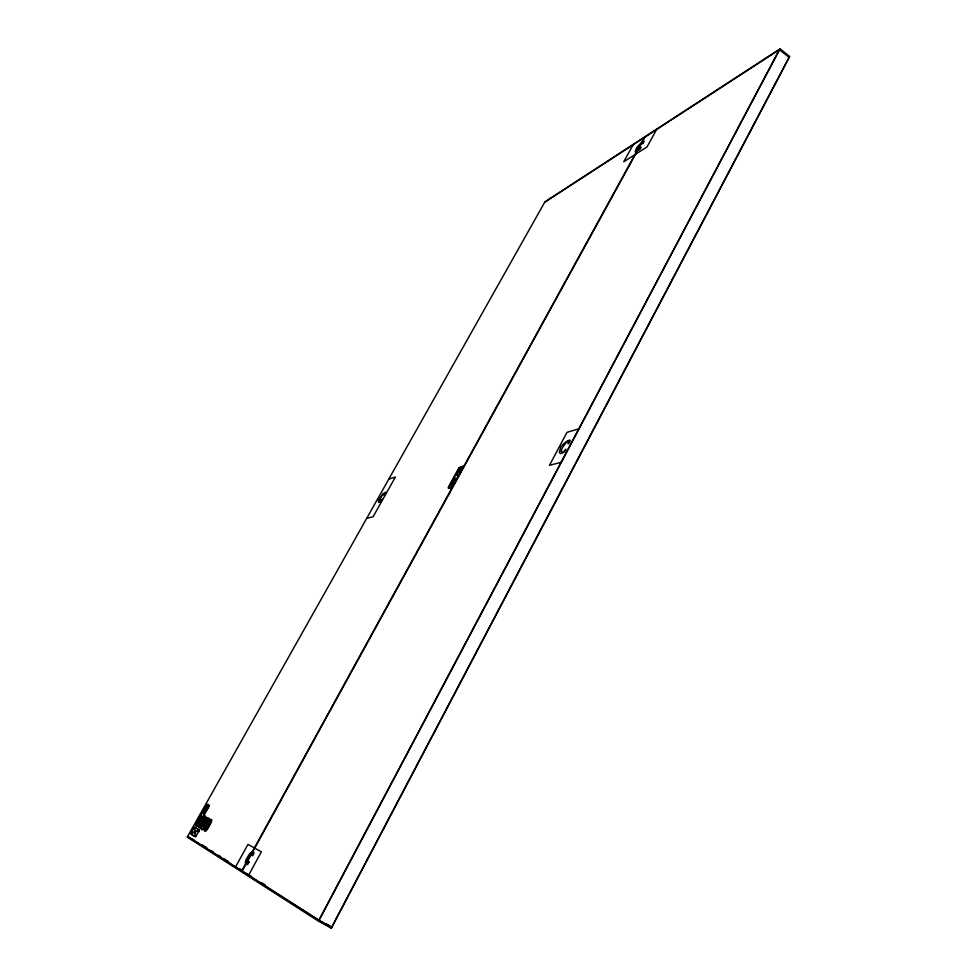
<?xml version="1.0" encoding="UTF-8"?>
<svg xmlns="http://www.w3.org/2000/svg" width="977" height="977" viewBox="0 0 977 977"><rect width="100%" height="100%" fill="white"/><g stroke="black" fill="none" stroke-linecap="round" stroke-linejoin="round"><path stroke-width="1.47" d="M203.448 818.824L204.291 818.396M200.737 823.464L201.396 823.232L200.029 824.844M203.741 826.982L204.303 823.074L207.344 820.57L206.098 819.874L202.508 826.261L203.741 826.982L207.344 820.57M454.598 481.295L454.72 480.476L453.694 482.394M454.842 479.658L454.964 478.852L454.073 479.866M454.928 479.56L455.062 478.657M455.16 480.037L453.731 482.638M455.209 479.182L455.465 477.936L454.085 479.792M451.692 484.018L451.423 485.276L452.693 483.749M451.74 483.163L453.169 480.574M452.058 483.542L451.826 484.543L452.827 483.334M452.082 482.833L452.217 481.93M195.718 824.429L197.488 825.907L198.099 825.26M202.935 822.28L200.761 825.406L201.054 824.796M200.896 825.052L201.201 824.026M203.46 818.934L202.227 821.071L203.155 818.799M204.352 818.323L202.825 820.509L203.631 818.726M203.399 821.388L203.802 820.179L202.386 822.732L203.057 822.097M203.912 829.229L206.123 830.523L211.936 819.776L209.444 819.129L203.802 829.058M201.14 827.604L203.314 828.875L209.115 818.286L206.623 817.59L200.92 827.678M200.468 820.24L200.883 818.885L199.503 821.388M200.932 818.103L201.665 816.345M201.323 817.615L201.763 816.161L200.725 817.395M198.172 821.926L197.659 823.464L198.697 822.231M198.478 820.802L199.919 818.237M198.49 821.523L198.062 822.732L198.881 821.742M198.734 820.582L199.858 818.567M203.448 821.327L203.069 822.133M203.973 829.082C204.706 837.106 211.814 821.083 211.569 821.217M208.785 806.22L206.574 805.097L195.998 823.819C193.727 825.431 198.087 827.837 198.197 825.101L208.944 806.233M200.651 822.744L200.041 825.052M211.459 821.083C209.005 815.319 205.243 827.104 204.205 828.606M208.602 819.52L208.748 818.799L206.33 818.274M208.712 806.367C210.617 804.779 206.428 803.155 206.171 805.475L195.51 824.515M191.101 832.563C190.246 834.248 195.559 837.997 196.487 835.469M463.257 467.03L463.354 466.371L459.3 467.812M198.746 831.451C200.016 829.583 194.46 826.224 193.495 828.288M191.174 832.404L190.625 833.833L195.522 836.862L198.661 831.61M194.325 840.147L187.706 836.568L318.807 920.285L331.606 927.185L789.025 57.338L779.353 49.68L544.885 202.154M331.423 928.15L789.734 56.519L780.049 48.85L544.91 201.873L187.266 837.045L318.612 921.25L331.423 928.15L196.536 842.064L187.266 837.045M318.807 920.285L779.353 49.68M318.612 921.25L780.049 48.85M208.822 806.489L198.319 825.174M198.783 831.683L199.345 830.047L194.35 827.079L191.26 832.245M201.299 826.908C199.967 836.459 210.922 819.349 208.712 819.654M205.756 818.372C206.538 808.406 193.067 830.438 200.92 826.689M191.004 832.428L193.275 828.374M248.5 875.38L261.384 851.822L247.975 844.372L235.481 867.075M656.556 129.538L647.018 146.965L623.753 161.755L633.096 144.791M644.344 137.476L241.71 871.057L251.59 876.43M242.04 871.264L644.93 137.098M203.216 813.585L206.99 806.88L205.243 808.822M203.253 816.992L198.038 826.518L199.882 828.069L205.952 817.554L204.083 816.259L203.46 816.906M200.615 822.756L201.812 821.278M458.982 468.264L448.516 487.584L452.583 486.338M453.243 485.667L452.742 486.436M200.432 823.99L201.494 822.341M458.958 467.983L448.528 486.9C446.66 489.843 452.901 487.743 452.998 485.728L463.806 465.919L459.129 467.739M458.702 470.67L461.01 468.85L455.941 475.604L457.786 475.091M208.223 822.194L209.102 820.949M206.037 826.078L209.53 821.12M209.933 821.339L204.987 828.362M205.378 828.594L210.324 821.559M205.781 828.826L210.324 822.353M206.171 829.058L208.199 826.176M201.506 824.588L202.63 822.561M452.302 481.905L453.181 480.892M200.541 817.871L201.36 816.894M199.564 821.046L200.358 820.167M389.005 479.023L395.404 477.057L373.092 516.76L366.912 518.262M578.775 428.83L567.002 432.335L549.477 465.308L561.042 462.353M202.715 813.316L203.704 813.853M202.007 844.787L207.051 847.999M210.837 850.405L213.365 852.005M218.408 855.217L220.924 856.817M223.452 858.417L228.496 861.629M239.841 868.846L242.369 870.446M261.689 882.732L265.5 885.162M326.526 923.949L331.606 927.185M201.299 821.657L201.885 821.181L201.409 822.329M252.97 852.823C249.611 859.687 256.609 852.64 252.64 851.419L249.831 853.422L246.68 858.502A6.387 1.624 -61.4 0 0 245.374 862.093L245.52 864.376L247.645 864.523L249.245 861.726L246.522 863.9L247.303 859.858L251.138 853.422L252.97 852.823M561.323 451.459C562.386 455.624 568.541 444.303 564.462 451.911L560.639 453.694L559.406 452.607A6.729 2.027 -56.1 0 1 560.151 449.567C559.772 444.327 575.771 434.765 568.211 443.949C570.458 436.23 560.7 448.358 561.323 451.459M643.122 142.239L642.597 143.79C648.301 136.243 635.905 146.623 635.783 150.067A5.459 1.221 -53.8 0 0 635.331 151.948L639.801 149.469L641.034 147.307L636.992 150.861L639.63 145.317L643.122 142.239M384.816 493.336L384.046 495.376L385.939 492.261L383.008 493.703L379.174 499.223A4.946 1.099 -57.5 0 0 378.343 501.531C378.795 505.5 386.44 494.435 379.735 501.677C379.186 499.332 382.459 493.922 384.816 493.336M194.728 831.806L190.845 833.405L194.777 832.196L195.705 836.434L195.131 832.05L199.076 830.438L195.082 831.659L194.167 827.495L194.728 831.806"/></g></svg>
